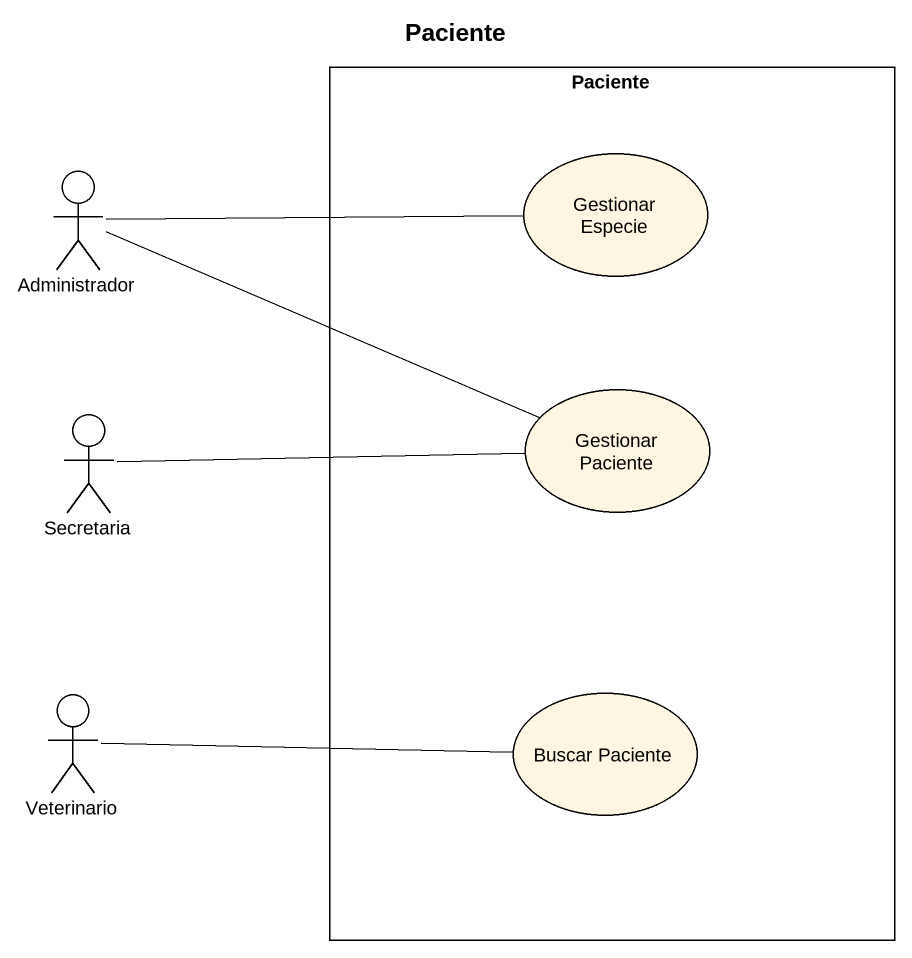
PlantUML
@startuml
title Paciente
rectangle Paciente {
  usecase "Gestionar Especie" as Gestionar_Especie
  usecase "Gestionar Paciente" as Gestionar_Paciente
  usecase "Buscar Paciente" as Buscar_Paciente
}
actor Administrador
actor Secretaria
actor Veterinario
Administrador -right- Gestionar_Especie
Administrador -right- Gestionar_Paciente
Secretaria -right- Gestionar_Paciente
Veterinario -right- Buscar_Paciente
@enduml
